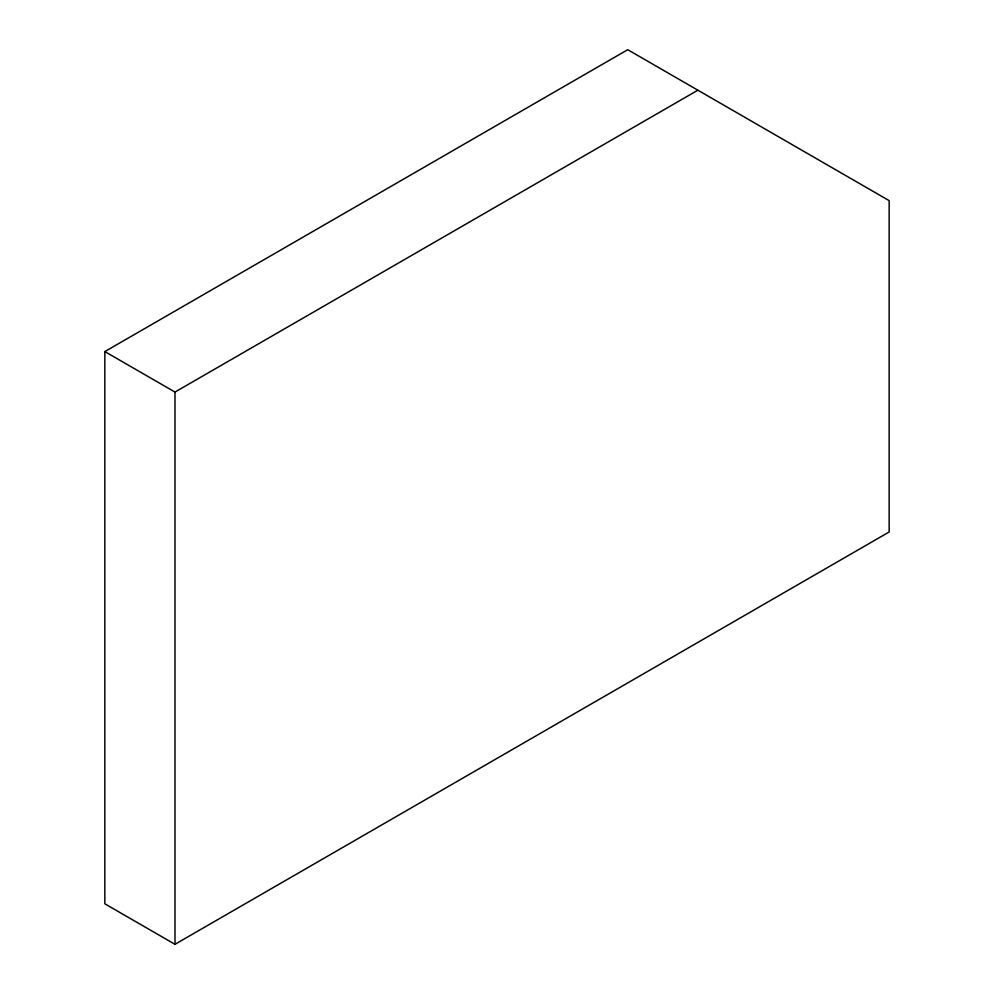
<?xml version="1.0" encoding="UTF-8"?>
<svg xmlns="http://www.w3.org/2000/svg" width="994" height="994" viewBox="0 0 994 994"><rect width="100%" height="100%" fill="white"/><g stroke="black" fill="none" stroke-linecap="round" stroke-linejoin="round"><path stroke-width="1.49" d="M104.842 351.578L627.723 49.7L889.158 200.639L889.158 531.976L174.981 944.3L104.842 903.807L104.842 351.578L174.981 392.071L697.863 90.193M174.981 392.071L174.981 944.3"/></g></svg>
